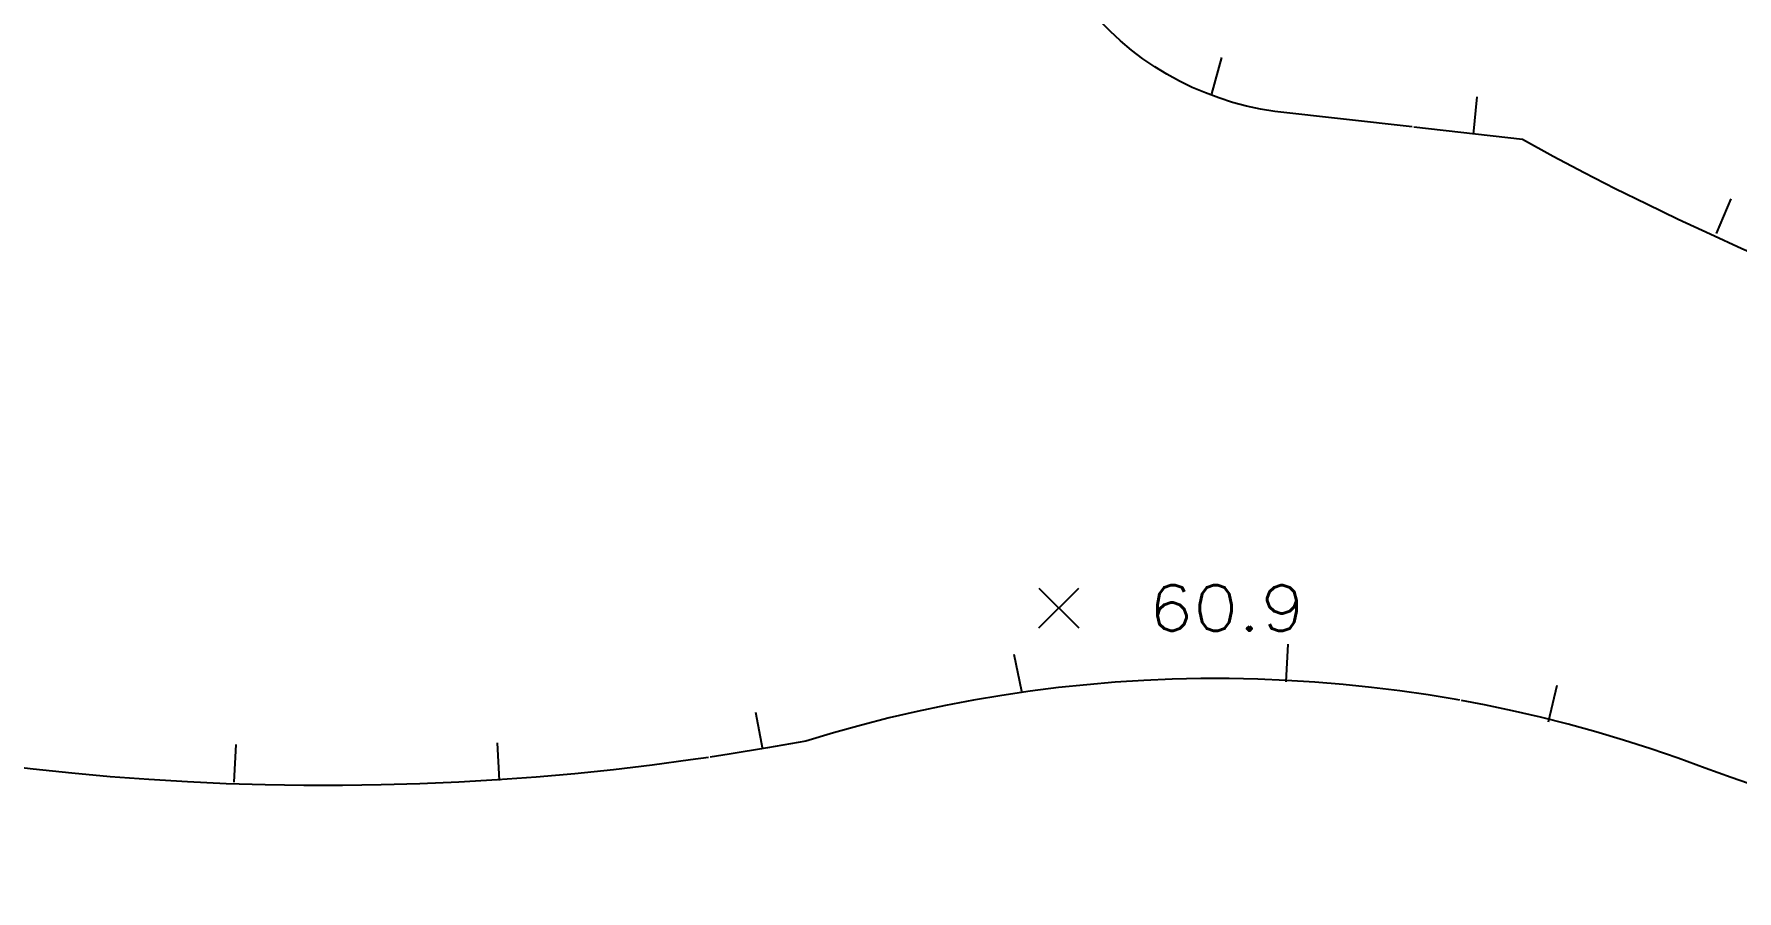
# Model space of a CAD drawing. Header units: feet. Extents: x 1023941 to 1026768, y 90264 to 94497.
# Drawn here: x 1025921.1 to 1026010.9, y 92013.2 to 92058.4 of the extents above; entities that cross this region are included whole.
import ezdxf
from ezdxf.enums import TextEntityAlignment as Align

# ---------------------------------------------------------------- set-up
doc = ezdxf.new("R2010")
doc.units = ezdxf.units.FT
doc.header["$MEASUREMENT"] = 0
doc.linetypes.add('LTP702', pattern=[40, 40, 0])
doc.linetypes.add('LTP706', pattern=[40, 40, 0])
for name, color, linetype in [('CF-DEP_INDX', 11, 'LTP702'), ('CF-DEP_INT', 9, 'LTP706'), ('SPOTELEV', 9, 'Continuous')]:
    doc.layers.add(name, color=color, linetype=linetype)
doc.styles.add('60', font='simplex.shx', dxfattribs={"width": 1.15, "height": 2.4})

# ---------------------------------------------------------------- blocks, each defined once
blk = doc.blocks.new('DEPRESS')
blk.add_line((0.005859, -0.996094), (0.001953, -0.001953))
blk = doc.blocks.new('SPOT')
for p, q in [((-0.5, -0.5), (0.5, 0.5)), ((-0.5, 0.5), (0.5, -0.5))]:
    blk.add_line(p, q)
blk = doc.blocks.new('DEPRESS2')
blk.add_line((0.005859, -0.996094), (0.001953, -0.001953))

msp = doc.modelspace()

# ---------------------------------------------------------------- linework, layer by layer
at = {"layer": 'CF-DEP_INDX', "elevation": 60, "flags": 128}
msp.add_lwpolyline([(1026055.65, 92067.28), (1026055.42, 92066.82), (1026049.3, 92055.88), (1026036.9, 92057.4, 0.05817948), (1026030.77, 92046.53), (1026026.7, 92041.17, -0.04993272), (1025999.57, 92052.8), (1025986.52, 92054.29, -0.19831995), (1025976.31, 92060.23), (1025978.19, 92060.55)], format="xyb", dxfattribs=at)
at = {"layer": 'CF-DEP_INT', "elevation": 61, "flags": 128}
msp.add_lwpolyline([(1025965.05, 92590.75), (1025965.35, 92588.48, 0.26192951), (1025967.9, 92583.13), (1025971.41, 92579.58), (1025975.52, 92579.05), (1025982.34, 92579.26, -0.34564485), (1025989.57, 92563.49), (1025988.86, 92554.94), (1025989.17, 92553.6), (1025994.8, 92558.7), (1025996.94, 92558.58, -0.16374284), (1026003.76, 92546.64, -0.25575567), (1025999.67, 92541.29), (1025994.18, 92538.08), (1026011.34, 92533.28, 0.05358651), (1026039, 92520.01, -0.19503633), (1026040.16, 92512.21, 0.12275156), (1026045.19, 92472.52, -0.12731919), (1026051.3, 92430.06), (1026050.27, 92420.84, 0.08517823), (1026050.06, 92402.16), (1026047.75, 92390.23, -0.04121531), (1026044.12, 92358.83), (1026044.06, 92353.57, 0.3064829), (1026047.43, 92343.02, -0.10277619), (1026053.1, 92336.11, -0.12120303), (1026060.81, 92305.05, -0.04286938), (1026053.83, 92285.85, 0.24870589), (1026044.28, 92276.41), (1026053.97, 92269.04), (1026055.51, 92267.2, -0.17104347), (1026053.67, 92258.4, -0.20451223), (1026044.45, 92242.93, 0.34417721), (1026043.87, 92231.99, 0.13269906), (1026049.59, 92227.49), (1026053.86, 92225.79), (1026060.44, 92220.1), (1026064, 92217.37, 0.06762298), (1026075.72, 92203.12, -0.05295287), (1026082.56, 92182.88), (1026090.52, 92153.6), (1026091.27, 92145.6, -0.19034216), (1026090.86, 92132.8, 0.07870904), (1026075.86, 92123.73, 0.184296), (1026074.16, 92110.94, -0.0437341), (1026074.63, 92079.47), (1026074.81, 92058.23), (1026069.19, 92050.2, 0.11133927), (1026066.34, 92043.65, 0.19185094), (1026064.51, 92035.17, -0.1364193), (1026063.69, 92017.98, -0.03686948), (1026042.68, 92015.07), (1026031.5, 92013.18, -0.03227267), (1026009.21, 92019.65, 0.16787848), (1025961.79, 92021.08, -0.11908876), (1025896.98, 92024.49, -0.02322235), (1025811.78, 92055.75, 0.03612599), (1025758.65, 92071.03, -0.07462733), (1025744.81, 92075.65), (1025741.23, 92076.98, 0.02166181), (1025707.01, 92102.4, 0.17038517), (1025698.04, 92105.01, 0.08696614), (1025684.9, 92100.41, -0.04961964), (1025663.79, 92091.76, -0.19380577), (1025654.36, 92092.95, 0.15484261), (1025632.45, 92099.95, -0.16515976), (1025601.88, 92110.41, -0.03229249), (1025562.47, 92147.31, -0.18947439), (1025557.97, 92157.13), (1025555.43, 92193.44, 0.13667853), (1025549.1, 92211.74, 0.02883736), (1025519.72, 92249.96, -0.01680522), (1025494.38, 92275.75, 0.07224414), (1025474.8, 92291.32), (1025452.23, 92303.79, 0.1151945), (1025443.8, 92305.21, -0.07746721), (1025416.77, 92308.13, -0.24798469), (1025402.86, 92323.24, -0.06239462), (1025398.79, 92354.29), (1025396.42, 92389.15), (1025394.36, 92401.08, 0.0200664), (1025397.06, 92445.08, -0.21433431), (1025403.68, 92462.02), (1025419.43, 92479.8, 0.08840055), (1025446.29, 92520.6), (1025450.98, 92530.59), (1025455.43, 92537.56, 0.24787917), (1025456.74, 92541.64, 0.15938316), (1025450.68, 92549.05, -0.20379135), (1025451.82, 92554.68, 0.0469754), (1025471.58, 92603.13), (1025473.81, 92615.14, -0.05594238), (1025484.52, 92663.01, -0.17575376), (1025493, 92677.33, 0.01785104), (1025570.34, 92749.74), (1025599.34, 92773.66, 0.0477159), (1025632.94, 92809.76), (1025637.37, 92814.96, -0.10510351), (1025644.13, 92819.48), (1025646.84, 92820.83, 0.18639264), (1025645.58, 92830.45), (1025641.08, 92843.7, -0.27610129), (1025643.64, 92856.79, -0.02715935), (1025660.32, 92875.6), (1025676.53, 92895.97, -0.11235579), (1025697.09, 92909.74, -0.16247606), (1025707.43, 92900.35, -0.07031637), (1025718.95, 92881.42), (1025748.23, 92818.55, -0.02631616), (1025765.57, 92768.05, -0.01215471), (1025789.75, 92693.78, 0.05182706), (1025793.3, 92680.02), (1025806.26, 92645.73), (1025810.13, 92628.52, 0.06482326), (1025812.37, 92609.8, 0.03107616), (1025824.48, 92570.75, 0.03140695), (1025842.7, 92519.07), (1025846.9, 92506.46, 0.06381245), (1025855.78, 92486.59), (1025859.61, 92479.15, -0.2266004), (1025863.02, 92466.52, 0.11952876), (1025864.39, 92457.48), (1025875.81, 92435.41, -0.06421869), (1025889.38, 92381.25, 0.0465652), (1025894.92, 92353.54), (1025906.28, 92323.72, 0.08546064), (1025910.1, 92314.89, 0.16207404), (1025916.45, 92315.14, 0.04532152), (1025935.93, 92321.32, 0.08158689), (1025949.32, 92334.3), (1025932.97, 92423.2), (1025933.13, 92427.83, 0.26948343), (1025929.2, 92435.76, -0.1871916), (1025921.68, 92435.98, -0.13717324), (1025918.17, 92445.43, -0.01986333), (1025910.02, 92478.45, 0.07828438), (1025902.37, 92499.16, -0.08452952), (1025890.46, 92567.56, -0.04435032), (1025892.13, 92586.16, -0.14898816), (1025898.24, 92595.43, 0.30373653), (1025901.92, 92606.15), (1025900.91, 92614.18), (1025906.26, 92626.61, -0.01558853), (1025913.53, 92689.26, -0.05848604), (1025925.48, 92686.91, -0.26074403), (1025925.51, 92680.77, 0.14753233), (1025932.55, 92673.09, -0.19434357), (1025935.78, 92668.96), (1025935.21, 92662.69), (1025938.77, 92659.65, -0.24892448), (1025944.06, 92652.08), (1025951.61, 92646.48), (1025954.74, 92639.02), (1025951.76, 92630.74), (1025951.04, 92621.5), (1025956.25, 92614.53, -0.12846243), (1025963.46, 92597.52), (1025965.05, 92590.75)], format="xyb", close=True, dxfattribs=at)

# ---------------------------------------------------------------- block references
at = {"layer": 'CF-DEP_INDX', "yscale": 2, "zscale": 2}
for p, xscale, rotation in [((1025983.18, 92055.21, 60), 1.999999999970449, 164.5726549996672), ((1025996.98, 92053.07, 60), 1.999999999967942, 174.0421899999109), ((1026009.8, 92047.84, 60), 1.999999999956333, 156.9132319993954)]:
    msp.add_blockref('DEPRESS', p, dxfattribs=dict(at, xscale=xscale, rotation=rotation))
at = {"layer": 'CF-DEP_INT', "yscale": 2, "zscale": 2}
for p, xscale, rotation in [((1025973.17, 92023.71, 61), 2.000000000033804, 191.6023969999425), ((1025987.1, 92024.2, 61), 2.000000000052076, 176.5040070000091), ((1026000.93, 92022.07, 61), 2.000000000029761, 166.5671960003201), ((1025959.51, 92020.65, 61), 2.000000000013442, 190.699722999974), ((1025931.63, 92018.91, 61), 2.000000000044612, 177.1008440000008), ((1025945.62, 92019, 61), 1.999999999965079, 183.0602669999446)]:
    msp.add_blockref('DEPRESS2', p, dxfattribs=dict(at, xscale=xscale, rotation=rotation))
at = {"layer": 'SPOTELEV', "xscale": 2.099999999976717, "yscale": 2.100000000005821, "zscale": 2.1}
msp.add_blockref('SPOT', (1025975.13, 92028.1), dxfattribs=at)

# ---------------------------------------------------------------- texts
at = {"layer": 'SPOTELEV', "style": '60', "width": 1.15}
msp.add_text('60.9', height=2.4, dxfattribs=at).set_placement((1025983.99, 92028.1), align=Align.MIDDLE_CENTER)

doc.saveas('drawing.dxf')
